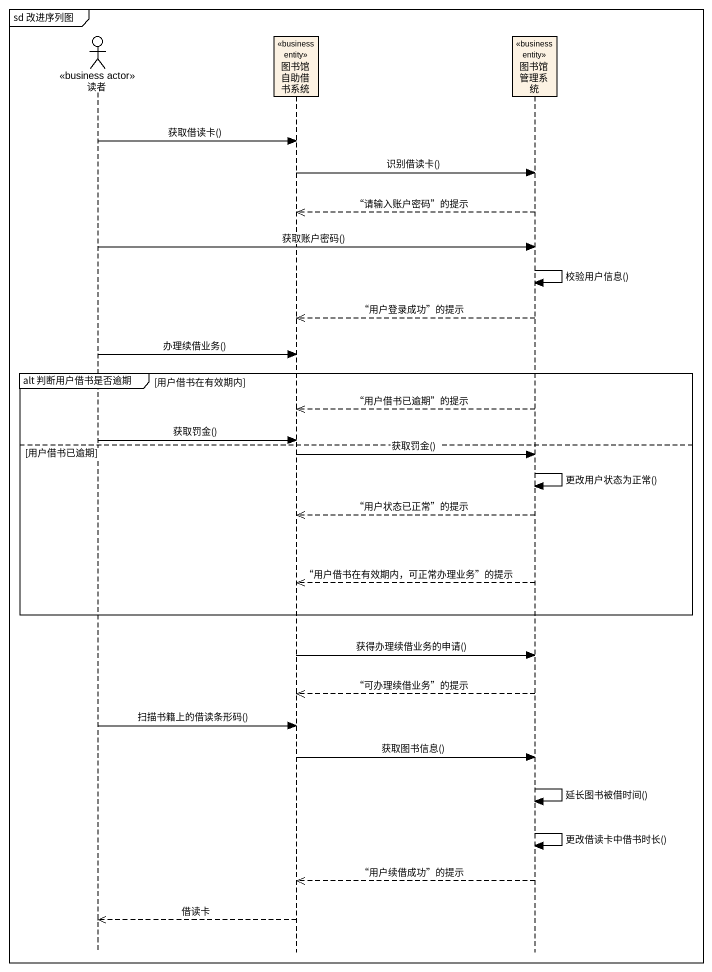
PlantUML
@startuml
mainframe sd 改进序列图
hide footbox
actor 读者 <<business actor>>
participant 图书馆自助借书系统 <<business entity>>
participant 图书馆管理系统 <<business entity>>

读者 -> 图书馆自助借书系统 : 获取借读卡()
图书馆自助借书系统 -> 图书馆管理系统 : 识别借读卡()
图书馆管理系统 -->> 图书馆自助借书系统 : “请输入账户密码”的提示
读者 -> 图书馆管理系统 : 获取账户密码()
图书馆管理系统 -> 图书馆管理系统 : 校验用户信息()
图书馆管理系统 -->> 图书馆自助借书系统 : “用户登录成功”的提示
读者 -> 图书馆自助借书系统 : 办理续借业务()
group alt 判断用户借书是否逾期 [用户借书在有效期内]
  图书馆管理系统 -->> 图书馆自助借书系统 : “用户借书已逾期”的提示
  读者 -> 图书馆自助借书系统 : 获取罚金()
else 用户借书已逾期
  图书馆自助借书系统 -> 图书馆管理系统 : 获取罚金()
  图书馆管理系统 -> 图书馆管理系统 : 更改用户状态为正常()
  图书馆管理系统 -->> 图书馆自助借书系统 : “用户状态已正常”的提示
  图书馆管理系统 -->> 图书馆自助借书系统 : “用户借书在有效期内，可正常办理业务”的提示
end
图书馆自助借书系统 -> 图书馆管理系统 : 获得办理续借业务的申请()
图书馆管理系统 -->> 图书馆自助借书系统 : “可办理续借业务”的提示
读者 -> 图书馆自助借书系统 : 扫描书籍上的借读条形码()
图书馆自助借书系统 -> 图书馆管理系统 : 获取图书信息()
图书馆管理系统 -> 图书馆管理系统 : 延长图书被借时间()
图书馆管理系统 -> 图书馆管理系统 : 更改借读卡中借书时长()
图书馆管理系统 -->> 图书馆自助借书系统 : “用户续借成功”的提示
图书馆自助借书系统 -->> 读者 : 借读卡
@enduml
